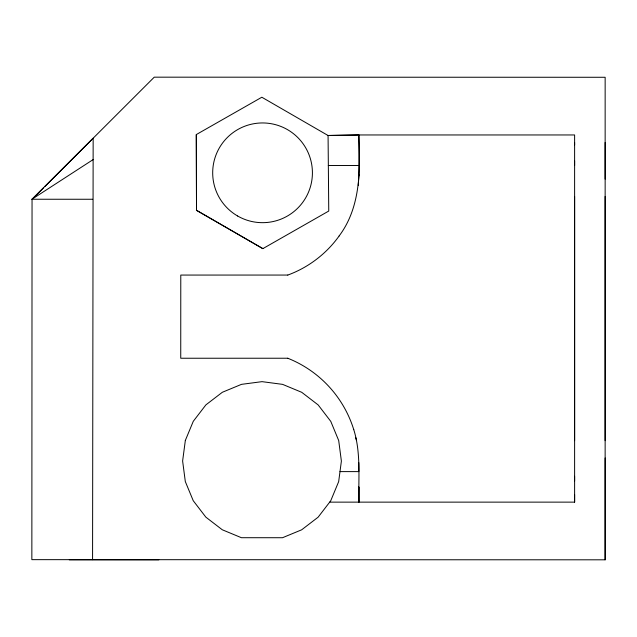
<?xml version="1.0" encoding="UTF-8"?>
<svg xmlns="http://www.w3.org/2000/svg" width="637" height="637" viewBox="0 0 637 637"><rect width="100%" height="100%" fill="white"/><g stroke="black" fill="none" stroke-linecap="round" stroke-linejoin="round"><path stroke-width="0.96" d="M43.292 188.019L32.049 199.246L31.85 559.652L605.15 559.812L605.15 457.971M92.572 559.668L93.153 138.205L32.049 199.246M329.671 502.139L574.614 502.131L574.614 134.956L358.846 134.956L328.023 135.482L261.839 97.23L196.3 134.574L196.507 210.282L262.858 248.637L328.756 211.046L328.071 135.482L358.854 134.956C360.415 169.267 360.868 207.073 339.139 235.945M605.15 440.669L605.15 196.411M605.15 179.116L605.15 142.473M358.79 502.131L358.838 486.875L358.87 502.139C358.352 477.973 361.091 453.066 353.766 429.617M358.289 185.399L358.838 175.82L358.846 134.956M358.838 175.82L358.926 174.482M339.155 235.937C326.447 253.757 308.348 267.548 287.789 275.065M44.694 186.617L154.25 77.173L605.15 77.276L605.142 559.812M93.153 159.576L31.954 199.246L92.668 199.262M196.3 134.574L196.507 210.282M328.294 165.485L358.91 165.493M287.805 275.057L180.781 275.065L180.741 358.241L287.805 358.233M339.991 471.611L358.814 471.611L358.782 462.621M69.298 559.812L158.852 559.827M196.387 210.282L262.858 248.637M355.645 437.38L356.513 440.446M574.614 142.473L574.614 144.925M574.614 160.795L574.614 165.532M574.614 196.411L574.614 440.669M574.614 476.293L574.614 481.031M574.614 494.615L574.614 502.131M287.789 358.241A112.677 112.677 0 0 1 353.75 429.633M185.335 440.454L182.62 461.005L185.311 481.548L193.234 500.698L205.847 517.148L222.281 529.769L241.423 537.708L282.51 537.724L301.659 529.809L318.11 517.196L330.738 500.762L338.669 481.62L341.384 461.077L338.693 440.525L330.77 421.376L318.158 404.933L301.723 392.304L282.581 384.366L262.038 381.651L241.495 384.35L222.345 392.273L205.894 404.877L193.274 421.312L185.335 440.454M237.609 215.991A49.869 49.869 0 0 0 312.417 172.818A49.869 49.869 0 0 0 237.625 129.622A49.869 49.869 0 0 0 237.609 215.991"/></g></svg>
